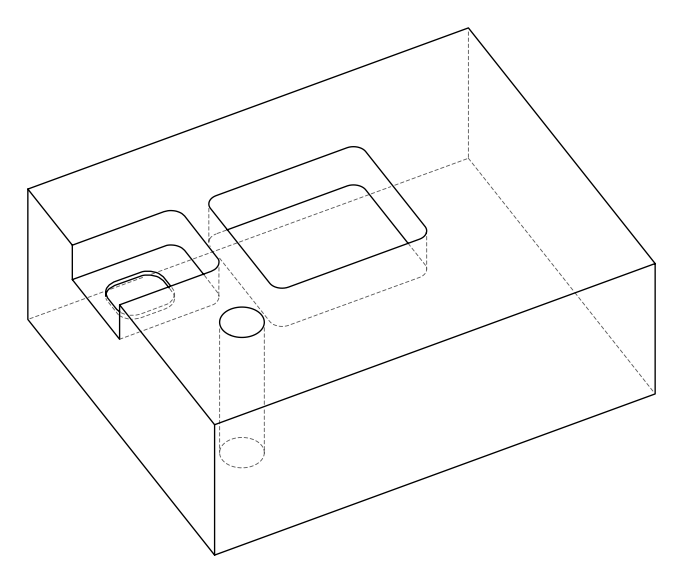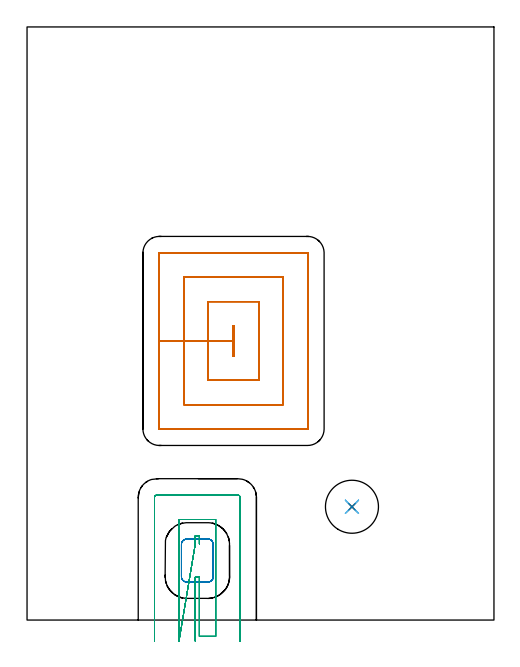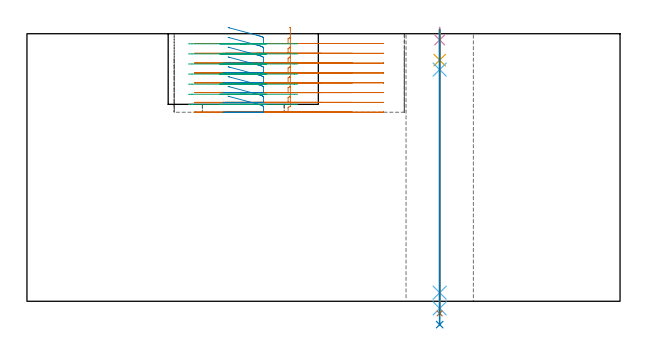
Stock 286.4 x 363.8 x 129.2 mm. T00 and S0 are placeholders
(PLAN: 8 operations, 5 tool changes, 28.3 min)
(1 MILL_RECTANGULAR_POCKET | POCKET_RECTANGULAR_STRAIGHT | UGT0201_094 | Follow Part, ap 5, ae 75% | 15.72 min | 536538 mm3)
(2 MILL_RECTANGULAR_POCKET_1 | POCKET_RECTANGULAR_STRAIGHT_1 | UGT0201_094 | Follow Part, ap 5, ae 75% | 2.37 min | 63749 mm3)
(3 MILL_SLOT | SLOT_PARTIAL_RECTANGULAR | UGT0201_094 | Follow Part, ap 5, ae 75% | 8.42 min | 155072 mm3)
(4 SPOT_DRILL | STEP1HOLE | NXT0321_9005460120000 | 0.05 min | 181 mm3)
(5 DRILL_BLIND_HOLE_INTO_CENTER | STEP1HOLE | NXT0301_056 | 0.06 min | 550 mm3)
(6 GUN_DRILL_THROUGH_HOLE | STEP1HOLE | UGT0307_005 | 0.61 min | 6315 mm3)
(7 SPADE_DRILL_TO_ENLARGE_THROUGH_HOLE | STEP1HOLE | UGT0306_010 | 0.55 min | 31497 mm3)
(8 DRILL_TO_ENLARGE_THROUGH_HOLE | STEP1HOLE | UGT0301_001 | 0.57 min | 68576 mm3)
(TOOL UGT0201_094 | End mill 20 mm | D20 FL38 Z4)
(TOOL NXT0321_9005460120000 | NC Spot Drill, 142deg, 12mm, Carbide, Uncoated | D12 PA142 FL30 Z2)
(TOOL NXT0301_056 | Carbide Drill 8.5mm [860.1-0850-026A1-MM 2214] | D8.5 PA140 FL47 Z2)
(TOOL UGT0307_005 | Gun Drill 8.3 mm | D8.3 PA130 FL24 Z1)
(TOOL UGT0306_010 | Spade Drill 19.5mm | D19.5 PA132 FL10 Z2)
(TOOL UGT0301_001 | Twist Drill 32.5 mm | D32.5 PA118 FL185 Z2)
(OP 1 MILL_RECTANGULAR_POCKET)
G17 G21 G94 G90
T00 M6
G54
G17 G0 G90 X126.723 Y162.1 S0 M3
G43 Z139.2 H0
Z132.2
G94 G1 X127.2 Z132.072 F250.
Y180.3 Z127.195
X126.1 Z126.901
Y171.2 Z124.462
Y162.1 F500.
X127.2
Y180.3
X126.1
Y171.2
X111.1
Y147.1
X142.2
Y195.3
X111.1
Y171.2
X96.1
Y132.1
X157.2
Y210.3
X96.1
Y171.2
X81.1
Y117.2
X81.105 Y117.145
X81.145 Y117.105
X81.2 Y117.1
X172.1
X172.155 Y117.105
X172.195 Y117.145
X172.2 Y117.2
Y225.2
X172.195 Y225.255
X172.155 Y225.295
X172.1 Y225.3
X81.2
X81.145 Y225.295
X81.105 Y225.255
X81.1 Y225.2
Y171.2
Y170.2
G0 X126.723 Y162.1 Z127.462
G1 X127.2 Z127.335 F250.
Y180.3 Z122.458
X126.1 Z122.163
Y171.2 Z119.725
Y162.1 F500.
X127.2
Y180.3
X126.1
Y171.2
X111.1
Y147.1
X142.2
Y195.3
X111.1
Y171.2
X96.1
Y132.1
X157.2
Y210.3
X96.1
Y171.2
X81.1
Y117.2
X81.105 Y117.145
X81.145 Y117.105
X81.2 Y117.1
X172.1
X172.155 Y117.105
X172.195 Y117.145
X172.2 Y117.2
Y225.2
X172.195 Y225.255
X172.155 Y225.295
X172.1 Y225.3
X81.2
X81.145 Y225.295
X81.105 Y225.255
X81.1 Y225.2
Y171.2
Y170.2
G0 X126.723 Y162.1 Z122.725
G1 X127.2 Z122.597 F250.
Y180.3 Z117.721
X126.1 Z117.426
Y171.2 Z114.987
Y162.1 F500.
X127.2
Y180.3
X126.1
Y171.2
X111.1
Y147.1
X142.2
Y195.3
X111.1
Y171.2
X96.1
Y132.1
X157.2
Y210.3
X96.1
Y171.2
X81.1
Y117.2
X81.105 Y117.145
X81.145 Y117.105
X81.2 Y117.1
X172.1
X172.155 Y117.105
X172.195 Y117.145
X172.2 Y117.2
Y225.2
X172.195 Y225.255
X172.155 Y225.295
X172.1 Y225.3
X81.2
X81.145 Y225.295
X81.105 Y225.255
X81.1 Y225.2
Y171.2
Y170.2
G0 X126.723 Y162.1 Z117.987
G1 X127.2 Z117.86 F250.
Y180.3 Z112.983
X126.1 Z112.688
Y171.2 Z110.25
Y162.1 F500.
X127.2
Y180.3
X126.1
Y171.2
X111.1
Y147.1
X142.2
Y195.3
X111.1
Y171.2
X96.1
Y132.1
X157.2
Y210.3
X96.1
Y171.2
X81.1
Y117.2
X81.105 Y117.145
X81.145 Y117.105
X81.2 Y117.1
X172.1
X172.155 Y117.105
X172.195 Y117.145
X172.2 Y117.2
Y225.2
X172.195 Y225.255
X172.155 Y225.295
X172.1 Y225.3
X81.2
X81.145 Y225.295
X81.105 Y225.255
X81.1 Y225.2
Y171.2
Y170.2
G0 X126.723 Y162.1 Z113.25
G1 X127.2 Z113.122 F250.
Y180.3 Z108.246
X126.1 Z107.951
Y171.2 Z105.512
Y162.1 F500.
X127.2
Y180.3
X126.1
Y171.2
X111.1
Y147.1
X142.2
Y195.3
X111.1
Y171.2
X96.1
Y132.1
X157.2
Y210.3
X96.1
Y171.2
X81.1
Y117.2
X81.105 Y117.145
X81.145 Y117.105
X81.2 Y117.1
X172.1
X172.155 Y117.105
X172.195 Y117.145
X172.2 Y117.2
Y225.2
X172.195 Y225.255
X172.155 Y225.295
X172.1 Y225.3
X81.2
X81.145 Y225.295
X81.105 Y225.255
X81.1 Y225.2
Y171.2
Y170.2
G0 X126.723 Y162.1 Z108.512
G1 X127.2 Z108.385 F250.
Y180.3 Z103.508
X126.1 Z103.213
Y171.2 Z100.775
Y162.1 F500.
X127.2
Y180.3
X126.1
Y171.2
X111.1
Y147.1
X142.2
Y195.3
X111.1
Y171.2
X96.1
Y132.1
X157.2
Y210.3
X96.1
Y171.2
X81.1
Y117.2
X81.105 Y117.145
X81.145 Y117.105
X81.2 Y117.1
X172.1
X172.155 Y117.105
X172.195 Y117.145
X172.2 Y117.2
Y225.2
X172.195 Y225.255
X172.155 Y225.295
X172.1 Y225.3
X81.2
X81.145 Y225.295
X81.105 Y225.255
X81.1 Y225.2
Y171.2
Y170.2
G0 X126.723 Y162.1 Z103.775
G1 X127.2 Z103.647 F250.
Y180.3 Z98.771
X126.1 Z98.476
Y171.2 Z96.037
Y162.1 F500.
X127.2
Y180.3
X126.1
Y171.2
X111.1
Y147.1
X142.2
Y195.3
X111.1
Y171.2
X96.1
Y132.1
X157.2
Y210.3
X96.1
Y171.2
X81.1
Y117.2
X81.105 Y117.145
X81.145 Y117.105
X81.2 Y117.1
X172.1
X172.155 Y117.105
X172.195 Y117.145
X172.2 Y117.2
Y225.2
X172.195 Y225.255
X172.155 Y225.295
X172.1 Y225.3
X81.2
X81.145 Y225.295
X81.105 Y225.255
X81.1 Y225.2
Y171.2
Y170.2
G0 X126.723 Y162.1 Z99.037
G1 X127.2 Z98.91 F250.
Y180.3 Z94.033
X126.1 Z93.738
Y171.2 Z91.3
Y162.1 F500.
X127.2
Y180.3
X126.1
Y171.2
X111.1
Y147.1
X142.2
Y195.3
X111.1
Y171.2
X96.1
Y132.1
X157.2
Y210.3
X96.1
Y171.2
X81.1
Y117.2
X81.105 Y117.145
X81.145 Y117.105
X81.2 Y117.1
X172.1
X172.155 Y117.105
X172.195 Y117.145
X172.2 Y117.2
Y225.2
X172.195 Y225.255
X172.155 Y225.295
X172.1 Y225.3
X81.2
X81.145 Y225.295
X81.105 Y225.255
X81.1 Y225.2
Y171.2
Y170.2
G0 Z139.2
M5
M2
(OP 2 MILL_RECTANGULAR_POCKET_1)
G17 G21 G94 G90
T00 M6
G54
G17 G0 G90 X97.123 Y23.423 S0 M3
G43 Z139.2 H0
Z132.2
G94 G1 X97.34 Y23.362 Z132.139 F250.
X97.818 Y23.3 Z132.01
X111.082 Z128.456
X111.56 Y23.362 Z128.327
X112.024 Y23.492 Z128.198
X112.465 Y23.689 Z128.069
X112.872 Y23.948 Z127.939
X113.237 Y24.263 Z127.81
X113.552 Y24.628 Z127.681
X113.811 Y25.035 Z127.552
X114.008 Y25.476 Z127.422
X114.138 Y25.94 Z127.293
X114.2 Y26.418 Z127.164
Y26.6 Z127.115
Y36.5 Z124.462
Y46.4 F500.
G3 X110.9 Y49.7 R3.3
G1 X98.
G3 X94.7 Y46.4 R3.3
G1 Y26.6
G3 X98. Y23.3 R3.3
G1 X110.9
G3 X114.2 Y26.6 R3.3
G1 Y36.5
Y37.5
G0 X97.123 Y23.423 Z127.462
G1 X97.34 Y23.362 Z127.402 F250.
X97.818 Y23.3 Z127.273
X111.082 Z123.719
X111.56 Y23.362 Z123.59
X112.024 Y23.492 Z123.46
X112.465 Y23.689 Z123.331
X112.872 Y23.948 Z123.202
X113.237 Y24.263 Z123.073
X113.552 Y24.628 Z122.943
X113.811 Y25.035 Z122.814
X114.008 Y25.476 Z122.685
X114.138 Y25.94 Z122.556
X114.2 Y26.418 Z122.426
Y26.6 Z122.378
Y36.5 Z119.725
Y46.4 F500.
G3 X110.9 Y49.7 R3.3
G1 X98.
G3 X94.7 Y46.4 R3.3
G1 Y26.6
G3 X98. Y23.3 R3.3
G1 X110.9
G3 X114.2 Y26.6 R3.3
G1 Y36.5
Y37.5
G0 X97.123 Y23.423 Z122.725
G1 X97.34 Y23.362 Z122.664 F250.
X97.818 Y23.3 Z122.535
X111.082 Z118.981
X111.56 Y23.362 Z118.852
X112.024 Y23.492 Z118.723
X112.465 Y23.689 Z118.594
X112.872 Y23.948 Z118.464
X113.237 Y24.263 Z118.335
X113.552 Y24.628 Z118.206
X113.811 Y25.035 Z118.077
X114.008 Y25.476 Z117.947
X114.138 Y25.94 Z117.818
X114.2 Y26.418 Z117.689
Y26.6 Z117.64
Y36.5 Z114.987
Y46.4 F500.
G3 X110.9 Y49.7 R3.3
G1 X98.
G3 X94.7 Y46.4 R3.3
G1 Y26.6
G3 X98. Y23.3 R3.3
G1 X110.9
G3 X114.2 Y26.6 R3.3
G1 Y36.5
Y37.5
G0 X97.123 Y23.423 Z117.987
G1 X97.34 Y23.362 Z117.927 F250.
X97.818 Y23.3 Z117.798
X111.082 Z114.244
X111.56 Y23.362 Z114.115
X112.024 Y23.492 Z113.985
X112.465 Y23.689 Z113.856
X112.872 Y23.948 Z113.727
X113.237 Y24.263 Z113.598
X113.552 Y24.628 Z113.468
X113.811 Y25.035 Z113.339
X114.008 Y25.476 Z113.21
X114.138 Y25.94 Z113.081
X114.2 Y26.418 Z112.951
Y26.6 Z112.903
Y36.5 Z110.25
Y46.4 F500.
G3 X110.9 Y49.7 R3.3
G1 X98.
G3 X94.7 Y46.4 R3.3
G1 Y26.6
G3 X98. Y23.3 R3.3
G1 X110.9
G3 X114.2 Y26.6 R3.3
G1 Y36.5
Y37.5
G0 X97.123 Y23.423 Z113.25
G1 X97.34 Y23.362 Z113.189 F250.
X97.818 Y23.3 Z113.06
X111.082 Z109.506
X111.56 Y23.362 Z109.377
X112.024 Y23.492 Z109.248
X112.465 Y23.689 Z109.119
X112.872 Y23.948 Z108.989
X113.237 Y24.263 Z108.86
X113.552 Y24.628 Z108.731
X113.811 Y25.035 Z108.602
X114.008 Y25.476 Z108.472
X114.138 Y25.94 Z108.343
X114.2 Y26.418 Z108.214
Y26.6 Z108.165
Y36.5 Z105.512
Y46.4 F500.
G3 X110.9 Y49.7 R3.3
G1 X98.
G3 X94.7 Y46.4 R3.3
G1 Y26.6
G3 X98. Y23.3 R3.3
G1 X110.9
G3 X114.2 Y26.6 R3.3
G1 Y36.5
Y37.5
G0 X97.123 Y23.423 Z108.512
G1 X97.34 Y23.362 Z108.452 F250.
X97.818 Y23.3 Z108.323
X111.082 Z104.769
X111.56 Y23.362 Z104.64
X112.024 Y23.492 Z104.51
X112.465 Y23.689 Z104.381
X112.872 Y23.948 Z104.252
X113.237 Y24.263 Z104.123
X113.552 Y24.628 Z103.993
X113.811 Y25.035 Z103.864
X114.008 Y25.476 Z103.735
X114.138 Y25.94 Z103.606
X114.2 Y26.418 Z103.476
Y26.6 Z103.428
Y36.5 Z100.775
Y46.4 F500.
G3 X110.9 Y49.7 R3.3
G1 X98.
G3 X94.7 Y46.4 R3.3
G1 Y26.6
G3 X98. Y23.3 R3.3
G1 X110.9
G3 X114.2 Y26.6 R3.3
G1 Y36.5
Y37.5
G0 X97.123 Y23.423 Z103.775
G1 X97.34 Y23.362 Z103.715 F250.
X97.818 Y23.3 Z103.585
X111.082 Z100.031
X111.56 Y23.362 Z99.902
X112.024 Y23.492 Z99.773
X112.465 Y23.689 Z99.644
X112.872 Y23.948 Z99.514
X113.237 Y24.263 Z99.385
X113.552 Y24.628 Z99.256
X113.811 Y25.035 Z99.127
X114.008 Y25.476 Z98.997
X114.138 Y25.94 Z98.868
X114.2 Y26.418 Z98.739
Y26.6 Z98.69
Y36.5 Z96.037
Y46.4 F500.
G3 X110.9 Y49.7 R3.3
G1 X98.
G3 X94.7 Y46.4 R3.3
G1 Y26.6
G3 X98. Y23.3 R3.3
G1 X110.9
G3 X114.2 Y26.6 R3.3
G1 Y36.5
Y37.5
G0 X97.123 Y23.423 Z99.037
G1 X97.34 Y23.362 Z98.977 F250.
X97.818 Y23.3 Z98.848
X111.082 Z95.294
X111.56 Y23.362 Z95.165
X112.024 Y23.492 Z95.035
X112.465 Y23.689 Z94.906
X112.872 Y23.948 Z94.777
X113.237 Y24.263 Z94.648
X113.552 Y24.628 Z94.518
X113.811 Y25.035 Z94.389
X114.008 Y25.476 Z94.26
X114.138 Y25.94 Z94.131
X114.2 Y26.418 Z94.001
Y26.6 Z93.953
Y36.5 Z91.3
Y46.4 F500.
G3 X110.9 Y49.7 R3.3
G1 X98.
G3 X94.7 Y46.4 R3.3
G1 Y26.6
G3 X98. Y23.3 R3.3
G1 X110.9
G3 X114.2 Y26.6 R3.3
G1 Y36.5
Y37.5
G0 Z139.2
M5
M2
(OP 3 MILL_SLOT)
G17 G21 G94 G90
T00 M6
G54
G17 G0 G90 X103.2 Y-13. S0 M3
G43 Z139.2 H0
Z124.328
G94 G1 Y-10. F250.
Y23.3 F500.
Y26.3 F250.
X105.7
Y23.3
Y-10. F500.
X115.7
Y61.7
X93.2
Y-10.
Y-13. F250.
X103.2 Y46.7 F500.
Y49.7 F250.
Y51.7
X105.7
Y49.7
Y46.7
G0 Z139.2
X130.7 Y-13.
Z124.328
G1 Y-10.
Y75.2 F500.
G3 X129.2 Y76.7 R1.5
G1 X79.7
G3 X78.2 Y75.2 R1.5
G1 Y-10.
Y-13. F250.
G0 X103.2 Z119.457
G1 Y-10.
Y23.3 F500.
Y26.3 F250.
X105.7
Y23.3
Y-10. F500.
X115.7
Y61.7
X93.2
Y-10.
Y-13. F250.
X103.2 Y46.7 F500.
Y49.7 F250.
Y51.7
X105.7
Y49.7
Y46.7
G0 Z139.2
X130.7 Y-13.
Z119.457
G1 Y-10.
Y75.2 F500.
G3 X129.2 Y76.7 R1.5
G1 X79.7
G3 X78.2 Y75.2 R1.5
G1 Y-10.
Y-13. F250.
G0 X103.2 Z114.586
G1 Y-10.
Y23.3 F500.
Y26.3 F250.
X105.7
Y23.3
Y-10. F500.
X115.7
Y61.7
X93.2
Y-10.
Y-13. F250.
X103.2 Y46.7 F500.
Y49.7 F250.
Y51.7
X105.7
Y49.7
Y46.7
G0 Z139.2
X130.7 Y-13.
Z114.586
G1 Y-10.
Y75.2 F500.
G3 X129.2 Y76.7 R1.5
G1 X79.7
G3 X78.2 Y75.2 R1.5
G1 Y-10.
Y-13. F250.
G0 X103.2 Z109.714
G1 Y-10.
Y23.3 F500.
Y26.3 F250.
X105.7
Y23.3
Y-10. F500.
X115.7
Y61.7
X93.2
Y-10.
Y-13. F250.
X103.2 Y46.7 F500.
Y49.7 F250.
Y51.7
X105.7
Y49.7
Y46.7
G0 Z139.2
X130.7 Y-13.
Z109.714
G1 Y-10.
Y75.2 F500.
G3 X129.2 Y76.7 R1.5
G1 X79.7
G3 X78.2 Y75.2 R1.5
G1 Y-10.
Y-13. F250.
G0 X103.2 Z104.843
G1 Y-10.
Y23.3 F500.
Y26.3 F250.
X105.7
Y23.3
Y-10. F500.
X115.7
Y61.7
X93.2
Y-10.
Y-13. F250.
X103.2 Y46.7 F500.
Y49.7 F250.
Y51.7
X105.7
Y49.7
Y46.7
G0 Z139.2
X130.7 Y-13.
Z104.843
G1 Y-10.
Y75.2 F500.
G3 X129.2 Y76.7 R1.5
G1 X79.7
G3 X78.2 Y75.2 R1.5
G1 Y-10.
Y-13. F250.
G0 X103.2 Z99.971
G1 Y-10.
Y23.3 F500.
Y26.3 F250.
X105.7
Y23.3
Y-10. F500.
X115.7
Y61.7
X93.2
Y-10.
Y-13. F250.
X103.2 Y46.7 F500.
Y49.7 F250.
Y51.7
X105.7
Y49.7
Y46.7
G0 Z139.2
X130.7 Y-13.
Z99.971
G1 Y-10.
Y75.2 F500.
G3 X129.2 Y76.7 R1.5
G1 X79.7
G3 X78.2 Y75.2 R1.5
G1 Y-10.
Y-13. F250.
G0 X103.2 Z95.1
G1 Y-10.
Y23.3 F500.
Y26.3 F250.
X105.7
Y23.3
Y-10. F500.
X115.7
Y61.7
X93.2
Y-10.
Y-13. F250.
X103.2 Y46.7 F500.
Y49.7 F250.
Y51.7
X105.7
Y49.7
Y46.7
G0 Z139.2
X130.7 Y-13.
Z95.1
G1 Y-10.
Y75.2 F500.
G3 X129.2 Y76.7 R1.5
G1 X79.7
G3 X78.2 Y75.2 R1.5
G1 Y-10.
Y-13. F250.
G0 Z139.2
M5
M2
(OP 4 SPOT_DRILL)
G17 G21 G94 G90
T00 M6
G54
G17 G0 G90 X199.3 Y69.5 S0 M3
G43 Z139.2 H0
G94 G81 G98 Z126.2 F250. R132.2
G80
M5
M2
(OP 5 DRILL_BLIND_HOLE_INTO_CENTER)
G17 G21 G94 G90
T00 M6
G54
G17 G0 G90 X199.3 Y69.5 S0 M3
G43 Z139.2 H1
G94 G81 G98 Z116.45 F250. R131.2
G80
M5
M2
(OP 6 GUN_DRILL_THROUGH_HOLE)
G17 G21 G94 G90
T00 M6
G54
G17 G0 G90 X199.3 Y69.5 M8
G43 Z139.2 H0
Z125.76
S716 M3
G94 G1 Z111.875 F125. M26
G4 X.084
Z4.15 F250.
G4 X.084
Z-3.435 F125.
G4 X.084
M5
M9
G0 Z125.76
Z139.2
M2
(OP 7 SPADE_DRILL_TO_ENLARGE_THROUGH_HOLE)
G17 G21 G94 G90
T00 M6
G54
G17 G0 G90 X199.3 Y69.5 S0 M3
G43 Z139.2 H0
G94 G73 G98 Z-5.841 F250. Q19.292 R131.2
G80
M5
M2
(OP 8 DRILL_TO_ENLARGE_THROUGH_HOLE)
G17 G21 G94 G90
T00 M6
G54
G17 G0 G90 X199.3 Y69.5 S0 M3
G43 Z139.2 H0
G94 G73 G98 Z-11.264 F250. Q28.093 R131.2
G80
M5
M2
